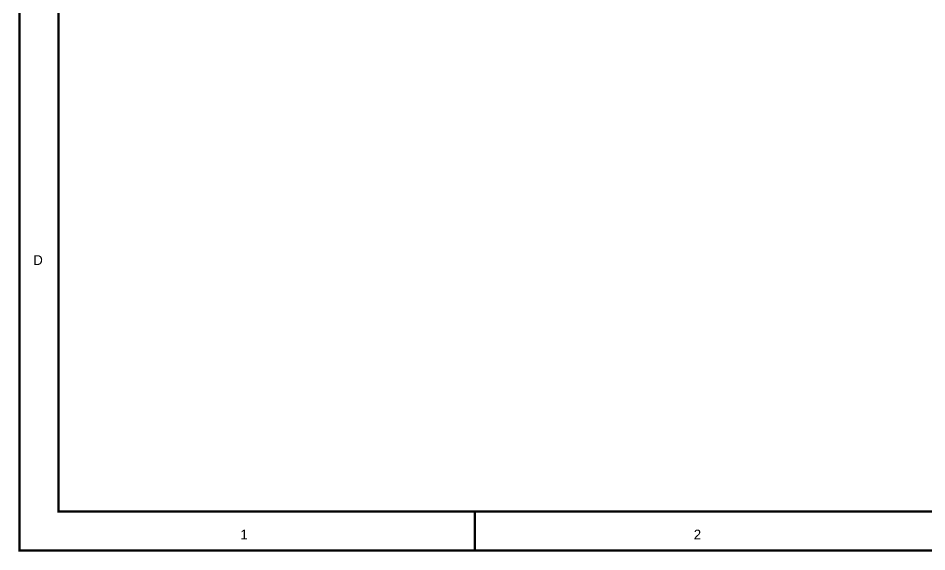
# Model space of a CAD drawing. Header units: millimetres. Extents: x 0 to 13.8, y 0 to 11.8.
# Drawn here: x -0.006 to 4.576, y -0.006 to 2.683 of the extents above; entities that cross this region are included whole.
import ezdxf

# ---------------------------------------------------------------- set-up
doc = ezdxf.new("R2010")
doc.units = ezdxf.units.MM
doc.header["$MEASUREMENT"] = 0
doc.layers.add('Sheet', color=255, linetype='Continuous')

msp = doc.modelspace()

# ---------------------------------------------------------------- linework, layer by layer
at = {"layer": 'Sheet'}
for points, const_width in [([(0, 11.811), (13.7795, 11.811), (13.7795, 0), (0, 0), (0, 11.811)], 0.0118), ([(0, 11.811), (0, 0), (13.7795, 0), (13.7795, 11.811), (0, 11.811), (0, 11.811)], 0.0039), ([(0.1971, 11.6139), (13.5829, 11.6139), (13.5829, 0.1967), (0.1971, 0.1967), (0.1971, 11.6139)], 0.0118), ([(0.1971, 11.6139), (0.1971, 0.1967), (13.5829, 0.1967), (13.5829, 11.6139), (0.1971, 11.6139), (0.1971, 11.6139)], 0.0039)]:
    msp.add_lwpolyline(points, close=True, dxfattribs=dict(at, const_width=const_width))
at = {"layer": 'Sheet', "const_width": 0.0118}
msp.add_lwpolyline([(2.2966, 0), (2.2966, 0.1967)], dxfattribs=at)

# ---------------------------------------------------------------- texts
at = {"layer": 'Sheet'}
for s, p in [('D', (0.0706, 1.4393)), ('1', (1.1148, 0.0564)), ('2', (3.4008, 0.0564))]:
    msp.add_text(s, height=0.0494, dxfattribs=at).set_placement(p)

doc.saveas('drawing.dxf')
